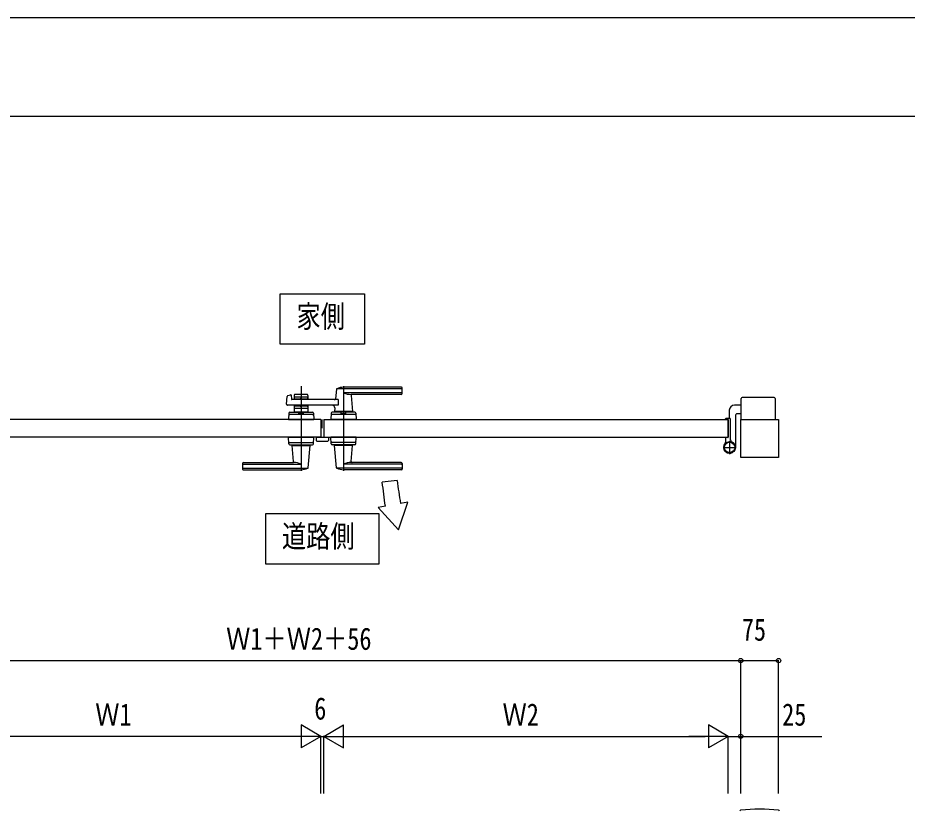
# Model space of a CAD drawing. Units: millimetres, scale not verified. Extents: x -4205 to 4205, y -2970 to 2970.
# Drawn here: x -2445 to -684, y 1400 to 2970 of the extents above; entities that cross this region are included whole.
import ezdxf
from ezdxf.enums import TextEntityAlignment as Align

# ---------------------------------------------------------------- set-up
doc = ezdxf.new("R2010")
doc.units = ezdxf.units.MM
doc.header["$LTSCALE"] = 12
for name, color, linetype in [('0-2_USER1', 3, 'Continuous'), ('0-3_YKK_12', 2, 'Continuous'), ('0-4_YKK_A1', 4, 'Continuous'), ('0-5_YKK_D', 6, 'Continuous'), ('0-6_YKK_ZWAK', 7, 'Continuous')]:
    doc.layers.add(name, color=color, linetype=linetype)
doc.styles.add('ＭＳ ゴシック', font='')
doc.styles.get('ＭＳ ゴシック').set_extended_font_data('MS Gothic')

msp = doc.modelspace()

# ---------------------------------------------------------------- linework, layer by layer
at = {"layer": '0-2_USER1'}
for points in [[(-1925.18, 2324.08), (-1925.18, 2424.08), (-1758.78, 2424.08), (-1758.78, 2324.08)], [(-1953.98, 1889.08), (-1953.98, 1989.08), (-1729.98, 1989.08), (-1729.98, 1889.08)]]:
    msp.add_lwpolyline(points, close=True, dxfattribs=at)
at = {"layer": '0-3_YKK_12'}
msp.add_line((-1841.98, 2158), (-1841.98, 2175), dxfattribs=at)
at = {"layer": '0-4_YKK_A1'}
for p, q in [((-1883.98, 2241), (-1883.98, 2074)), ((-1684.98, 2235.98), (-1813.77, 2235.98)), ((-1799.98, 2241), (-1799.98, 2074)), ((-1684.98, 2239), (-1799.98, 2239)), ((-1683.98, 2227), (-1683.98, 2238)), ((-1912.81, 2205.66), (-1911.59, 2221.07)), ((-1910.08, 2222.85), (-1904.66, 2224.2)), ((-1903.42, 2223.28), (-1903.03, 2215.45)), ((-1897.48, 2223), (-1897.48, 2214.5)), ((-1897.48, 2220), (-1870.48, 2220)), ((-1872.48, 2225), (-1895.48, 2225)), ((-1870.48, 2223), (-1870.48, 2214.5)), ((-1814.03, 2235.39), (-1815.73, 2216.31)), ((-1684.98, 2228.33), (-1799.98, 2228.33)), ((-1685.98, 2225), (-1785, 2225)), ((-1784.81, 2222.81), (-1782.01, 2191.32)), ((-947.98, 2218.5), (-1010.98, 2218.5)), ((-1810.42, 2214.5), (-1902.03, 2214.5)), ((-1897.48, 2203.5), (-1897.48, 2190)), ((-1895.48, 2216), (-1886.39, 2216)), ((-1895.48, 2202), (-1886.39, 2202)), ((-1884.33, 2217.65), (-1885.69, 2216.29)), ((-1884.33, 2200.35), (-1885.69, 2201.71)), ((-1883.62, 2217.65), (-1882.27, 2216.29)), ((-1883.62, 2200.35), (-1882.27, 2201.71)), ((-1881.56, 2216), (-1872.48, 2216)), ((-1881.56, 2202), (-1872.48, 2202)), ((-1870.48, 2203.5), (-1870.48, 2190)), ((-1012.98, 2203.5), (-1026.48, 2203.5)), ((-1012.98, 2175), (-1012.98, 2216.5)), ((-945.98, 2216.5), (-945.98, 2175)), ((-1908.54, 2188.07), (-1908.98, 2175)), ((-1861.25, 2185), (-1906.71, 2185)), ((-1906.55, 2190), (-1861.41, 2190)), ((-1897.48, 2198), (-1870.48, 2198)), ((-1870.48, 2190), (-1897.48, 2190)), ((-1879.48, 2187.2), (-1879.48, 2190)), ((-1859.42, 2188.07), (-1858.98, 2175)), ((-1824.54, 2188.07), (-1824.98, 2175)), ((-1777.25, 2185), (-1822.71, 2185)), ((-1777.41, 2190), (-1822.55, 2190)), ((-1781.98, 2190.99), (-1817.98, 2190.99)), ((-1817.98, 2190), (-1817.98, 2190.99)), ((-1817.35, 2198.05), (-1817.95, 2191.32)), ((-1782.31, 2190.99), (-1817.65, 2190.99)), ((-1814.98, 2190.99), (-1817.15, 2190.99)), ((-1804.48, 2187.2), (-1804.48, 2190)), ((-1782.31, 2190.99), (-1784.98, 2190.99)), ((-1781.98, 2190), (-1781.98, 2190.99)), ((-1775.42, 2188.07), (-1774.98, 2175)), ((-1036.48, 2193.5), (-1036.48, 2177.5)), ((-1012.98, 2186.5), (-1020.48, 2186.5)), ((-1908.98, 2175), (-1858.98, 2175)), ((-1774.98, 2175), (-1824.98, 2175)), ((-1043.98, 2175.8), (-1043.98, 2176.5)), ((-1039.28, 2175.3), (-1043.48, 2175.3)), ((-1035.98, 2177.5), (-1042.98, 2177.5)), ((-1038.98, 2140), (-1038.98, 2175)), ((-1033.98, 2134.94), (-1033.98, 2175.5)), ((-1024.48, 2182.5), (-1024.48, 2120)), ((-1908.54, 2126.93), (-1908.98, 2140)), ((-1908.98, 2140), (-1858.98, 2140)), ((-1906.71, 2130), (-1861.25, 2130)), ((-1859.42, 2126.93), (-1858.98, 2140)), ((-1853.98, 2140), (-1853.98, 2133.5)), ((-1853.98, 2140), (-1829.98, 2140)), ((-1852.98, 2132.5), (-1830.98, 2132.5)), ((-1829.98, 2140), (-1829.98, 2133.5)), ((-1824.54, 2126.93), (-1824.98, 2140)), ((-1774.98, 2140), (-1824.98, 2140)), ((-1777.25, 2130), (-1822.71, 2130)), ((-1775.42, 2126.93), (-1774.98, 2140)), ((-1043.98, 2139.2), (-1043.98, 2130.16)), ((-1039.28, 2139.7), (-1043.48, 2139.7)), ((-1035.98, 2133), (-1035.98, 2107)), ((-1906.55, 2125), (-1861.41, 2125)), ((-1901.98, 2125), (-1901.98, 2124)), ((-1901.98, 2124), (-1865.98, 2124)), ((-1899.15, 2092.18), (-1901.96, 2123.67)), ((-1869.93, 2079.6), (-1866.01, 2123.67)), ((-1865.98, 2125), (-1865.98, 2124)), ((-1777.41, 2125), (-1822.55, 2125)), ((-1817.98, 2125), (-1817.98, 2124)), ((-1781.98, 2124), (-1817.98, 2124)), ((-1814.03, 2079.6), (-1817.95, 2123.67)), ((-1784.81, 2092.18), (-1782, 2123.67)), ((-1781.98, 2125), (-1781.98, 2124)), ((-1048.98, 2120), (-1022.98, 2120)), ((-1999.98, 2088), (-1999.98, 2077)), ((-1998.98, 2086.67), (-1883.98, 2086.67)), ((-1998.98, 2079.02), (-1870.19, 2079.02)), ((-1997.98, 2090), (-1898.96, 2090)), ((-1684.98, 2079.02), (-1813.77, 2079.02)), ((-1684.98, 2086.67), (-1799.98, 2086.67)), ((-1685.98, 2090), (-1785, 2090)), ((-1683.98, 2088), (-1683.98, 2077)), ((-1998.98, 2076), (-1883.98, 2076)), ((-1684.98, 2076), (-1799.98, 2076)), ((-1693.64, 2054.67), (-1723.48, 2051.49)), ((-1691.3, 1956.76), (-1672.43, 2011.69)), ((-1672.43, 2011.69), (-1687.21, 2009.09)), ((-1717.18, 2003.8), (-1731.52, 2001.28)), ((-1691.3, 1956.76), (-1731.52, 2001.28))]:
    msp.add_line(p, q, dxfattribs=at)
for points in [[(-1810.42, 2214.5), (-1810.42, 2203.5), (-1910.81, 2203.5)], [(-1879.48, 2187.2), (-1888.48, 2187.2), (-1888.48, 2190)], [(-1804.48, 2187.2), (-1795.48, 2187.2), (-1795.48, 2190)], [(-1844.98, 2175), (-1844.98, 2140), (-2644.98, 2140)], [(-1844.98, 2175), (-2644.98, 2175), (-2644.98, 2140)], [(-1838.98, 2175), (-1838.98, 2140), (-1038.98, 2140)], [(-1838.98, 2175), (-1038.98, 2175), (-1038.98, 2140)]]:
    msp.add_lwpolyline(points, dxfattribs=at)
msp.add_lwpolyline([(-938.98, 2100), (-1013.98, 2100), (-1013.98, 2175), (-938.98, 2175)], close=True, dxfattribs=at)
for radius in [11.5, 10.35]:
    msp.add_circle((-1035.98, 2120), radius, dxfattribs=at)
for centre, radius, start, end in [((-1813.04, 2235.31), 1, 113.30607, 174.91858), ((-1799.98, 2205), 34, 90, 113.30607), ((-1684.98, 2238), 1, 0, 90), ((-1684.98, 2234.98), 1, 0, 90), ((-1909.6, 2220.91), 2, 104.03624, 175.49449), ((-1904.42, 2223.23), 1, 2.86241, 104.03624), ((-1895.48, 2223), 2, 90, 180), ((-1895.48, 2218), 2, 180, 270), ((-1872.48, 2223), 2, 0, 90), ((-1872.48, 2218), 2, 270, 0), ((-1786.19, 2254.98), 30, 242.63879, 272.27092), ((-1782.82, 2223), 2, 90, 185.08142), ((-1685.98, 2227), 2, 270, 0), ((-1684.98, 2229.33), 1, 270, 0), ((-1010.98, 2216.5), 2, 90, 180), ((-947.98, 2216.5), 2, 0, 90), ((-1910.81, 2205.5), 2, 175.49449, 270), ((-1902.03, 2215.5), 1, 182.86241, 270), ((-1895.48, 2200), 2, 90, 180), ((-1886.39, 2217), 1, 270, 315), ((-1886.39, 2201), 1, 45, 90), ((-1883.98, 2217.29), 0.5, 45, 135), ((-1881.56, 2217), 1, 225, 270), ((-1881.56, 2201), 1, 90, 135), ((-1872.48, 2200), 2, 0, 90), ((-1822.33, 2198.49), 5, 354.91858, 90), ((-1817.72, 2216.49), 2, 270, 354.91858), ((-1026.48, 2193.5), 10, 90, 180), ((-1906.71, 2183), 2, 90, 178.09085), ((-1906.55, 2188), 2, 90, 178.09085), ((-1883.98, 2200.71), 0.5, 225, 315), ((-1861.41, 2188), 2, 1.90915, 90), ((-1861.25, 2183), 2, 1.90915, 90), ((-1822.71, 2183), 2, 90, 178.09085), ((-1822.55, 2188), 2, 90, 178.09085), ((-1817.65, 2191.29), 0.3, 174.91858, 270), ((-1782.31, 2191.29), 0.3, 270, 5.08142), ((-1777.41, 2188), 2, 1.90915, 90), ((-1777.25, 2183), 2, 1.90915, 90), ((-1020.48, 2182.5), 4, 90, 180), ((-1042.98, 2176.5), 1, 90, 180), ((-1043.48, 2175.8), 0.5, 180, 270), ((-1039.28, 2175), 0.3, 0, 90), ((-1035.98, 2175.5), 2, 0, 90), ((-1906.71, 2132), 2, 181.90915, 270), ((-1861.25, 2132), 2, 270, 358.09085), ((-1852.98, 2133.5), 1, 180, 270), ((-1830.98, 2133.5), 1, 270, 360), ((-1822.71, 2132), 2, 181.90915, 270), ((-1777.25, 2132), 2, 270, 358.09085), ((-1035.98, 2120), 11.5, 141.98772, 64.89722), ((-1048.98, 2130.16), 5, 321.98772, 0), ((-1043.48, 2139.2), 0.5, 90, 180), ((-1039.28, 2140), 0.3, 270, 0), ((-1028.98, 2134.94), 5, 180.00002, 244.89722), ((-1906.55, 2127), 2, 181.90915, 270), ((-1901.66, 2123.7), 0.3, 90, 185.08142), ((-1866.31, 2123.7), 0.3, 354.91858, 90), ((-1861.41, 2127), 2, 270, 358.09085), ((-1822.55, 2127), 2, 181.90915, 270), ((-1817.65, 2123.7), 0.3, 90, 185.08142), ((-1782.3, 2123.7), 0.3, 354.91858, 90), ((-1777.41, 2127), 2, 270, 358.09085), ((-1997.98, 2088), 2, 90, 180), ((-1998.98, 2085.67), 1, 90, 180), ((-1998.98, 2080.02), 1, 180, 270), ((-1901.15, 2092), 2, 270, 5.08142), ((-1897.77, 2060.02), 30, 62.63879, 92.27092), ((-1883.98, 2110), 34, 270, 293.30607), ((-1870.93, 2079.69), 1, 293.30607, 354.91858), ((-1813.03, 2079.69), 1, 185.08142, 246.69393), ((-1799.98, 2110), 34, 246.69393, 270), ((-1786.19, 2060.02), 30, 87.72908, 117.36121), ((-1782.81, 2092), 2, 174.91858, 270), ((-1685.98, 2088), 2, 0, 90), ((-1684.98, 2085.67), 1, 0, 90), ((-1684.98, 2080.02), 1, 270, 0), ((-1998.98, 2077), 1, 180, 270), ((-1684.98, 2077), 1, 270, 0), ((-9718.27, 971.91), 8067.36, 7.34884, 7.69047), ((-1024.15, 2125.99), 673.28, 186.08068, 189.99886), ((-1013.83, 1400.2), 2, 96.74435, 177), ((-976.48, 1084.4), 320, 83.25565, 96.74435), ((-939.13, 1400.2), 2, 3, 83.25565)]:
    msp.add_arc(centre, radius, start, end, dxfattribs=at)
at = {"layer": '0-5_YKK_D'}
for p, q in [((-2669.98, 1698.4), (-1013.98, 1698.4)), ((-1013.98, 1435.52), (-1013.98, 1699.4)), ((-1013.98, 1435.52), (-1013.98, 1699.4)), ((-1013.98, 1698.4), (-938.98, 1698.4)), ((-938.98, 1435.52), (-938.98, 1699.4)), ((-1844.98, 1548.4), (-1883.95, 1570.9)), ((-1883.95, 1570.9), (-1883.95, 1525.9)), ((-1838.98, 1548.4), (-1800.01, 1570.9)), ((-1800.01, 1525.9), (-1800.01, 1570.9)), ((-1038.98, 1548.4), (-1077.95, 1570.9)), ((-1077.95, 1570.9), (-1077.95, 1525.9)), ((-1844.98, 1435.52), (-1844.98, 1549.4)), ((-1844.98, 1435.52), (-1844.98, 1549.4)), ((-1838.98, 1435.52), (-1838.98, 1549.4)), ((-1838.98, 1435.52), (-1838.98, 1549.4)), ((-1038.98, 1435.52), (-1038.98, 1549.4)), ((-1038.98, 1435.52), (-1038.98, 1549.4)), ((-1013.98, 1435.52), (-1013.98, 1549.4)), ((-1889.98, 1548.4), (-2599.98, 1548.4)), ((-1844.98, 1548.4), (-1922.92, 1548.4)), ((-1844.98, 1548.4), (-1883.95, 1525.9)), ((-1844.98, 1548.4), (-1861.98, 1548.4)), ((-1844.98, 1548.4), (-1838.98, 1548.4)), ((-1838.98, 1548.4), (-1821.98, 1548.4)), ((-1838.98, 1548.4), (-1800.01, 1525.9)), ((-1838.98, 1548.4), (-1761.04, 1548.4)), ((-1793.98, 1548.4), (-1083.98, 1548.4)), ((-1038.98, 1548.4), (-1116.92, 1548.4)), ((-1038.98, 1548.4), (-1077.95, 1525.9))]:
    msp.add_line(p, q, dxfattribs=at)
msp.add_lwpolyline([(-1038.98, 1548.4), (-1013.98, 1548.4), (-853.45, 1548.4)], dxfattribs=at)
for centre in [(-1013.98, 1698.4), (-1013.98, 1698.4), (-938.98, 1698.4), (-1013.98, 1548.4)]:
    msp.add_circle(centre, 4.25, dxfattribs=at)
at = {"layer": '0-6_YKK_ZWAK'}
msp.add_line((3895.02, 2775), (-3904.98, 2775), dxfattribs=at)
msp.add_lwpolyline([(-4205, -2970), (4205, -2970), (4205, 2970), (-4205, 2970)], close=True, dxfattribs=at)

# ---------------------------------------------------------------- texts
at = {"layer": '0-2_USER1', "style": 'ＭＳ ゴシック', "width": 0.8}
for s, p in [('家側', (-1893.18, 2344.08)), ('道路側', (-1921.98, 1909.08))]:
    msp.add_text(s, height=43.99, dxfattribs=at).set_placement(p, align=Align.BOTTOM_LEFT)
at = {"layer": '0-5_YKK_D', "style": 'ＭＳ ゴシック', "width": 0.8}
for s, p in [('75', (-1011.68, 1724.4)), ('Ｗ1＋Ｗ2＋56', (-2032.38, 1706.4)), ('6', (-1857.98, 1568.4)), ('Ｗ1', (-2291.38, 1556.4)), ('Ｗ2', (-1485.38, 1556.4)), ('25', (-931.85, 1556.4))]:
    msp.add_text(s, height=43.99, dxfattribs=at).set_placement(p, align=Align.BOTTOM_LEFT)

doc.saveas('drawing.dxf')
